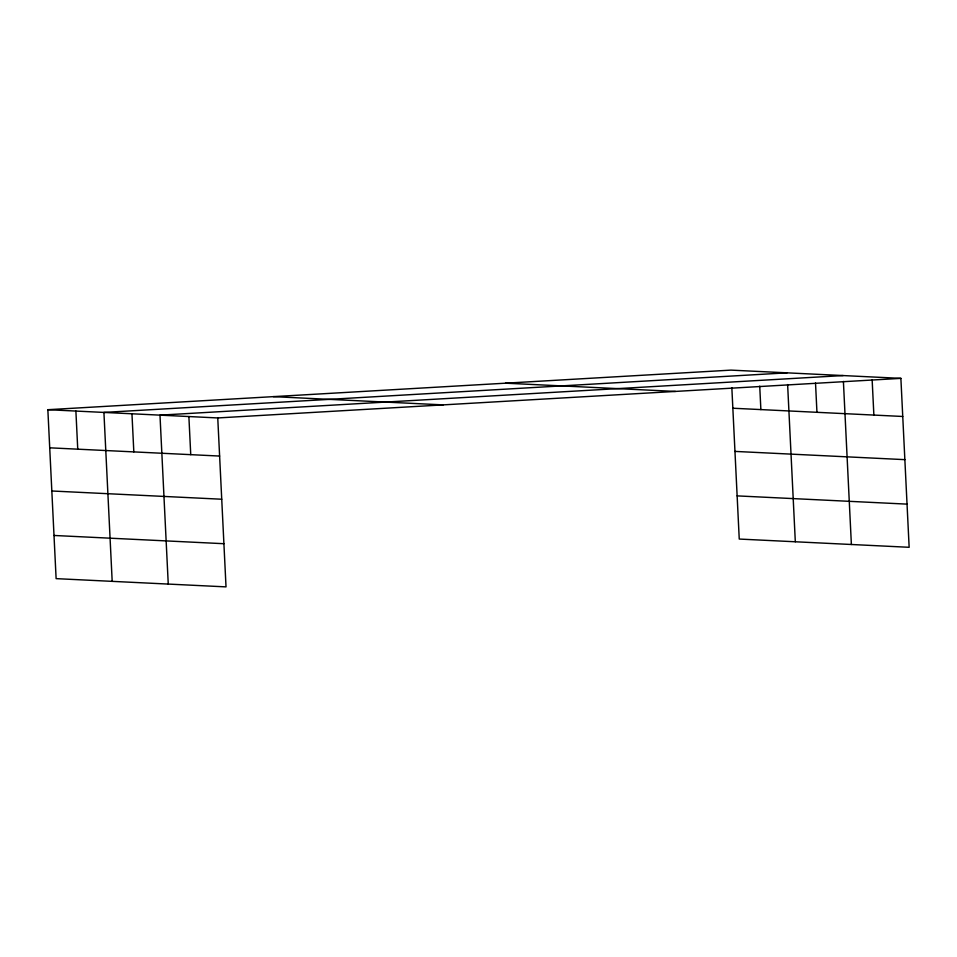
<?xml version="1.0" encoding="UTF-8"?>
<svg xmlns="http://www.w3.org/2000/svg" width="957" height="957" viewBox="0 0 957 957"><rect width="100%" height="100%" fill="white"/><g stroke="black" fill="none" stroke-linecap="round" stroke-linejoin="round"><path stroke-width="1.44" d="M47.85 409.704L217.753 417.946L226.019 586.88L56.116 578.638L47.85 409.704L730.981 370.12L900.884 378.362L909.15 547.296L739.247 539.054L731.842 387.705M787.049 372.835L103.918 412.419L112.184 581.354M843.117 375.563L159.986 415.147L168.253 584.081M217.753 417.946L900.884 378.362M505.547 383.183L675.451 391.425M732.847 408.232L902.75 416.474M273.283 396.641L443.187 404.883M734.952 451.405L904.867 459.647M49.716 447.816L219.62 456.058M737.129 495.882L907.033 504.124M51.822 490.989L221.737 499.231M53.999 535.465L223.914 543.708M872.15 379.893L873.873 415.075M843.404 381.424L851.383 544.497M815.52 382.991L816.943 412.311M787.623 384.57L795.315 541.77M759.726 386.138L760.875 409.596M188.876 416.546L190.742 454.659M131.958 413.783L133.824 451.895M75.89 411.067L77.744 449.18"/></g></svg>
